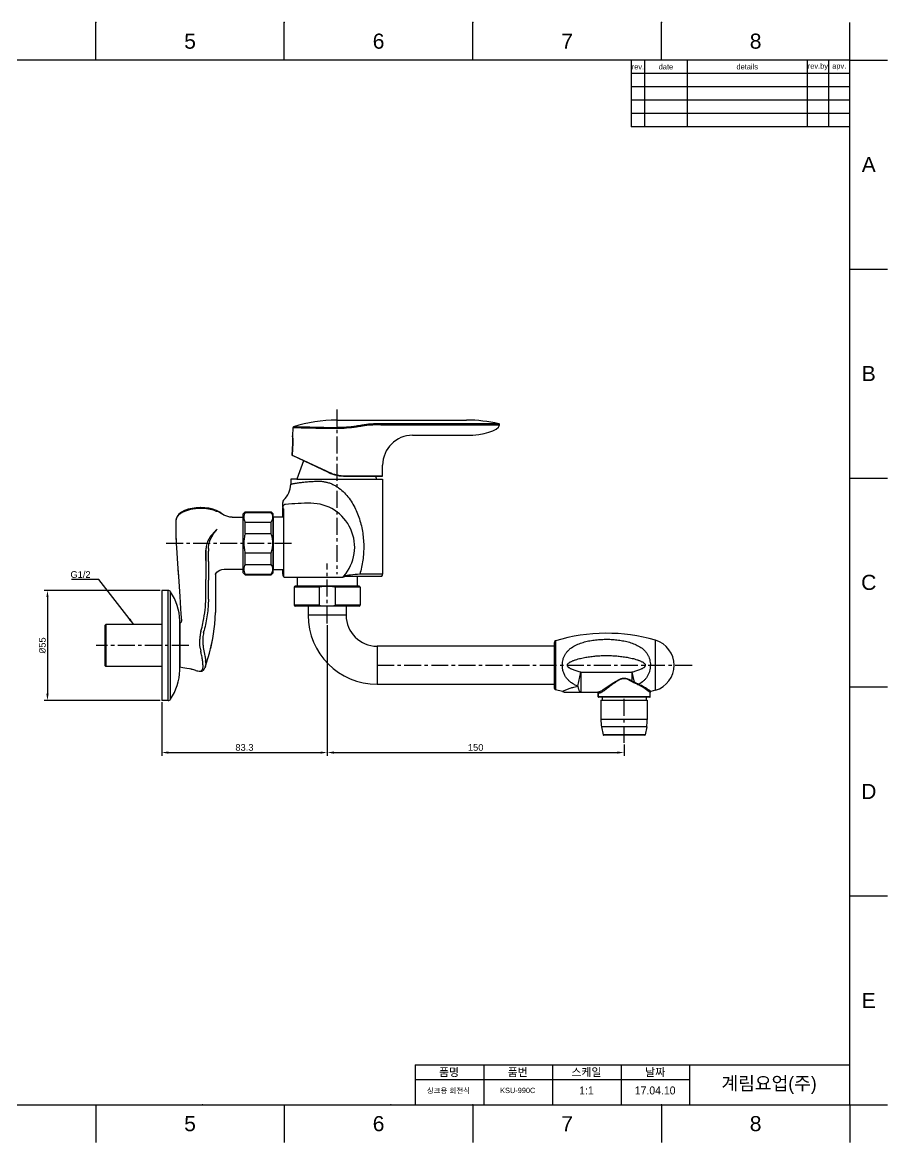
# Model space of a CAD drawing. Header units: millimetres. Extents: x 601 to 1195, y -13 to 407.
# Drawn here: x 870.5 to 1195, y -13.3 to 406.7 of the extents above; entities that cross this region are included whole.
import ezdxf

# ---------------------------------------------------------------- set-up
doc = ezdxf.new("R2010")
doc.units = ezdxf.units.MM
doc.header["$LTSCALE"] = 0.1
doc.linetypes.add('CENTERX2', pattern=[101.6, 63.5, -12.7, 12.7, -12.7])
for name, color, linetype in [('02___PRT_ALL_AXES', 7, 'Continuous'), ('CENTER', 1, 'CENTERX2'), ('DIM', 3, 'Continuous'), ('FORM', 7, 'Continuous'), ('TEXT', 2, 'Continuous')]:
    doc.layers.add(name, color=color, linetype=linetype)
doc.styles.get("Standard").update_dxf_attribs({"font": 'arial.ttf'})
doc.dimstyles.new('ISO-25', dxfattribs={"dimtxt": 2.5, "dimasz": 2.5, "dimexe": 1.25, "dimexo": 0.625, "dimtad": 1, "dimlfac": 1.333333, "dimtxsty": 'Standard', "dimcen": 2.5, "dimadec": 0, "dimazin": 0, "dimtfac": 1, "dimtmove": 0, "dimatfit": 3, "dimfxl": 0, "dimarcsym": 0})

# ---------------------------------------------------------------- blocks, each defined once
blk = doc.blocks.new('*D6')
at = {"layer": 'Defpoints', "color": 0}
for p in [(922.76, 193.75), (879.91, 152.5), (922.76, 152.5)]:
    blk.add_point(p, dxfattribs=at)
at = {"layer": 'DIM', "color": 0, "lineweight": -2}
for p, q in [((922.13, 193.75), (878.66, 193.75)), ((879.91, 191.25), (879.91, 155)), ((922.13, 152.5), (878.66, 152.5))]:
    blk.add_line(p, q, dxfattribs=at)
at = {"layer": 'DIM', "color": 0}
for points in [[(879.5, 191.25), (880.33, 191.25), (879.91, 193.75)], [(879.5, 155), (880.33, 155), (879.91, 152.5)]]:
    blk.add_solid(points, dxfattribs=at)
at = {"layer": 'DIM', "color": 0, "insert": (878.02, 173.13), "char_height": 2.5, "attachment_point": 5, "rotation": 90}
blk.add_mtext('{\\fISOCPEUR|b0|i0|c0|p34;%%C}55', dxfattribs=at)
blk = doc.blocks.new('*D7')
at = {"layer": 'Defpoints', "color": 0}
for p in [(984.82, 181.32), (922.76, 152.5), (984.82, 132.97)]:
    blk.add_point(p, dxfattribs=at)
at = {"layer": 'DIM', "color": 0, "lineweight": -2}
for p, q in [((984.82, 180.7), (984.82, 131.72)), ((922.76, 151.88), (922.76, 131.72)), ((925.26, 132.97), (982.32, 132.97))]:
    blk.add_line(p, q, dxfattribs=at)
at = {"layer": 'DIM', "color": 0}
for points in [[(925.26, 133.38), (925.26, 132.55), (922.76, 132.97)], [(982.32, 133.38), (982.32, 132.55), (984.82, 132.97)]]:
    blk.add_solid(points, dxfattribs=at)
at = {"layer": 'DIM', "color": 0, "insert": (953.79, 134.87), "char_height": 2.5, "attachment_point": 5}
blk.add_mtext('83.3', dxfattribs=at)
blk = doc.blocks.new('*D8')
at = {"layer": 'Defpoints', "color": 0}
for p in [(984.82, 181.32), (1096.19, 136.57), (1096.19, 132.97)]:
    blk.add_point(p, dxfattribs=at)
at = {"layer": 'DIM', "color": 0, "lineweight": -2}
for p, q in [((984.82, 180.7), (984.82, 131.72)), ((1096.19, 135.94), (1096.19, 131.72)), ((987.32, 132.97), (1093.69, 132.97))]:
    blk.add_line(p, q, dxfattribs=at)
at = {"layer": 'DIM', "color": 0}
for points in [[(987.32, 133.38), (987.32, 132.55), (984.82, 132.97)], [(1093.69, 133.38), (1093.69, 132.55), (1096.19, 132.97)]]:
    blk.add_solid(points, dxfattribs=at)
at = {"layer": 'DIM', "color": 0, "insert": (1040.51, 134.87), "char_height": 2.5, "attachment_point": 5}
blk.add_mtext('150', dxfattribs=at)

msp = doc.modelspace()

# ---------------------------------------------------------------- linework, layer by layer
for p, q in [((898.0385, 392.5863), (898.0385, 406.7277)), ((968.7456, 392.5863), (968.7456, 406.7277)), ((1039.4526, 392.5863), (1039.4526, 406.7277)), ((1110.1597, 392.5863), (1110.1597, 406.7277)), ((1180.8668, 392.5863), (1180.8668, 406.7277)), ((1180.8668, 392.5863), (615.2102, 392.5863)), ((1180.8668, 0.8691), (1180.8668, 392.5863)), ((1180.8668, 392.5863), (1195.0082, 392.5863)), ((1180.8668, 314.2429), (1195.0082, 314.2429)), ((973.3859, 235.4599), (971.1314, 235.4599)), ((973.3859, 235.4599), (1003.3769, 235.4599)), ((1003.3769, 235.4599), (1005.6314, 235.4599)), ((1180.8668, 235.8994), (1195.0082, 235.8994)), ((949.2106, 221.2036), (953.3564, 221.2036)), ((964.6064, 221.3477), (964.6064, 201.5477)), ((946.1571, 201.6917), (953.3564, 201.6917)), ((942.9488, 192.6115), (942.9159, 185.4461)), ((1180.8668, 157.556), (1195.0082, 157.556)), ((1180.8668, 79.2126), (1195.0082, 79.2126)), ((615.2102, 0.8691), (1180.8668, 0.8691)), ((898.0385, 0.8691), (898.0385, -13.2723)), ((968.7456, 0.8691), (968.7456, -13.2723)), ((1039.4526, 0.8691), (1039.4526, -13.2723)), ((1110.1597, 0.8691), (1110.1597, -13.2723)), ((1180.8668, 0.8691), (1195.0082, 0.8691)), ((1180.8668, 0.8691), (1180.8668, -13.2723))]:
    msp.add_line(p, q)
at = {"color": 7, "linetype": 'Continuous'}
for p, q in [((988.3814, 257.6253), (1037.1314, 257.6253)), ((1004.9609, 255.7652), (1004.9609, 256.2283)), ((1049.1782, 256.2283), (1004.9609, 256.2283)), ((971.9633, 254.7442), (971.8253, 251.7295)), ((983.5249, 254.8311), (983.3371, 254.833)), ((1049.4544, 255.7652), (1004.9609, 255.7652)), ((971.9184, 248.9545), (971.7148, 244.4468)), ((971.7167, 244.4468), (971.9203, 248.9544)), ((971.8261, 251.7224), (971.8253, 251.7295)), ((971.829, 251.6968), (971.8261, 251.7224)), ((971.8379, 251.5969), (971.8687, 251.2773)), ((971.9184, 248.9545), (971.9203, 248.9544)), ((1016.8501, 251.9631), (1016.8773, 251.949)), ((1016.8812, 251.949), (1037.1314, 251.949)), ((971.7148, 244.4461), (971.7167, 244.4468)), ((971.7167, 244.4468), (971.8129, 244.4022)), ((985.3675, 237.9781), (971.8013, 244.3041)), ((971.8129, 244.4022), (972.2444, 244.2024)), ((972.2444, 244.2024), (972.5754, 244.0491)), ((972.5754, 244.0491), (984.4436, 238.5586)), ((975.941, 242.3737), (973.3859, 235.4599)), ((1005.6127, 240.7177), (1005.6314, 240.7014)), ((971.1314, 235.4477), (971.1314, 233.5971)), ((984.4436, 238.5586), (985.4048, 238.1142)), ((985.4048, 238.1142), (985.4235, 238.1056)), ((988.3814, 237.0998), (988.3478, 236.9536)), ((991.7068, 236.5727), (1005.481, 236.5727)), ((991.7103, 236.7227), (991.736, 236.7227)), ((991.736, 236.7227), (1005.6314, 236.7227)), ((1002.9656, 236.5727), (1003.3769, 235.4599)), ((1005.6314, 235.4477), (1005.6314, 199.8227)), ((934.1924, 224.5327), (932.7008, 224.1717)), ((935.7471, 224.7516), (934.1924, 224.5327)), ((937.1522, 224.8266), (935.7444, 224.7514)), ((937.1495, 224.8268), (937.4564, 224.8268)), ((937.4564, 224.4777), (937.3813, 224.4777)), ((941.9617, 224.2157), (940.4611, 224.5634)), ((946.1103, 222.0149), (945.205, 222.628)), ((953.3564, 222.5102), (954.1064, 223.2602)), ((954.1064, 222.9914), (954.1064, 223.2602)), ((954.1064, 222.9914), (963.8564, 222.9914)), ((963.8564, 222.9914), (963.8564, 223.2602)), ((964.6064, 222.5102), (963.8564, 223.2602)), ((968.1314, 225.1267), (968.1314, 226.7234)), ((968.1314, 221.3477), (968.1314, 224.8987)), ((968.5064, 198.9842), (968.5064, 224.1812)), ((928.0075, 219.7596), (928.0081, 219.6176)), ((928.0081, 219.771), (928.0078, 219.7597)), ((953.3564, 200.3852), (953.3564, 222.5102)), ((953.3564, 200.3852), (953.3564, 222.5102)), ((954.1064, 215.0494), (954.1064, 219.3896)), ((954.1064, 219.3896), (963.8564, 219.3896)), ((963.8564, 215.0494), (963.8564, 219.3896)), ((964.6064, 200.3852), (964.6064, 222.5102)), ((964.6064, 221.3477), (968.5064, 221.3477)), ((954.1064, 215.0494), (963.8564, 215.0494)), ((928.0954, 214.0348), (928.2171, 211.4503)), ((939.3237, 208.8172), (939.3188, 204.9151)), ((940.2783, 204.6461), (940.2795, 208.5315)), ((954.1064, 203.5058), (954.1064, 207.8459)), ((954.1064, 207.8459), (963.8564, 207.8459)), ((963.8564, 203.5058), (963.8564, 207.8459)), ((928.8581, 201.8357), (928.9811, 199.9199)), ((954.1064, 203.5058), (963.8564, 203.5058)), ((928.9811, 199.9199), (929.0411, 198.9822)), ((929.0348, 198.9917), (929.5138, 191.5002)), ((939.3464, 197.8351), (939.3464, 197.8614)), ((940.3094, 197.5889), (940.3094, 197.5669)), ((942.9259, 199.8203), (942.9259, 199.7558)), ((942.9285, 199.7546), (942.9777, 199.8876)), ((953.3564, 200.3852), (954.1064, 199.6352)), ((954.1064, 199.6352), (954.1064, 199.904)), ((954.1064, 199.904), (963.8564, 199.904)), ((964.6064, 200.3852), (963.8564, 199.6352)), ((963.8564, 199.6352), (963.8564, 199.904)), ((964.6064, 201.5477), (968.5064, 201.5477)), ((968.1314, 199.8227), (968.1314, 201.5477)), ((969.2564, 198.6977), (990.4766, 198.6977)), ((973.5689, 198.6977), (973.5689, 195.3227)), ((973.5689, 198.6977), (973.5689, 195.3227)), ((990.2035, 198.6977), (990.4765, 198.6977)), ((991.4214, 199.0727), (1005.3449, 199.0727)), ((996.0689, 199.0727), (996.0689, 195.3227)), ((996.0689, 199.0727), (996.0689, 195.3227)), ((1005.6314, 199.8227), (997.0634, 199.8227)), ((925.1695, 152.5011), (925.1695, 193.7511)), ((926.102, 152.9967), (926.102, 193.2554)), ((981.7955, 194.9477), (972.4439, 194.9477)), ((996.8188, 195.3227), (972.8189, 195.3227)), ((981.7955, 194.9477), (981.7955, 188.1977)), ((984.6391, 195.3227), (984.7054, 195.3227)), ((987.8422, 194.9477), (987.8422, 188.1977)), ((997.1939, 194.9477), (987.8422, 194.9477)), ((929.7937, 186.9898), (929.9467, 185.0169)), ((929.9116, 185.4607), (929.9469, 185.0169)), ((929.9472, 185.0147), (930.1798, 182.3425)), ((981.7955, 188.1977), (972.4439, 188.1977)), ((996.8188, 187.8227), (972.819, 187.8227)), ((977.6939, 187.8227), (977.6939, 184.4477)), ((997.1939, 188.1977), (987.8422, 188.1977)), ((991.9439, 187.8227), (991.9439, 184.4477)), ((901.7564, 181.0011), (901.3814, 180.6261)), ((901.3814, 180.6259), (901.3814, 165.6263)), ((922.7564, 181.0011), (901.7564, 181.0011)), ((901.7564, 181.0011), (901.7564, 165.2511)), ((929.5038, 163.8058), (929.5038, 182.4463)), ((929.6836, 181.5188), (929.5064, 181.3933)), ((929.5064, 181.3933), (929.5064, 165.0607)), ((929.8884, 181.7293), (929.6836, 181.5188)), ((929.9438, 181.814), (929.8884, 181.7293)), ((930.0646, 182.0385), (930.0093, 181.9241)), ((930.0093, 181.9241), (930.0096, 181.9246)), ((930.2094, 182.4584), (930.2079, 182.4498)), ((991.9439, 184.4477), (977.6939, 184.4477)), ((941.1481, 171.9809), (941.9929, 175.7452)), ((1003.5689, 172.8227), (1003.5689, 158.5727)), ((1069.9439, 172.8227), (1003.5689, 172.8227)), ((1069.9439, 174.1444), (1069.9439, 157.2509)), ((1070.4755, 174.862), (1070.4755, 156.5334)), ((1077.379, 172.8627), (1077.3886, 172.8682)), ((939.071, 164.9801), (940.7449, 170.1846)), ((901.7564, 165.2511), (901.3814, 165.6261)), ((922.7564, 165.2511), (901.7564, 165.2511)), ((929.6188, 165.05), (929.6191, 165.05)), ((932.1421, 164.6559), (933.1381, 164.4623)), ((933.1371, 164.4626), (933.1374, 164.4625)), ((933.1374, 164.4625), (933.857, 164.2986)), ((933.3193, 164.4209), (933.8874, 164.2909)), ((933.857, 164.2986), (934.6884, 164.0638)), ((933.8874, 164.2909), (934.7354, 164.0491)), ((934.6884, 164.0638), (935.4082, 163.8197)), ((934.7354, 164.0491), (935.4287, 163.8126)), ((935.4287, 163.8126), (935.4292, 163.8125)), ((938.3987, 163.8637), (938.3916, 163.8567)), ((938.3986, 163.8639), (938.7026, 164.2338)), ((938.7026, 164.2338), (938.8077, 164.4288)), ((939.0493, 164.9217), (939.0454, 164.9112)), ((939.0712, 164.9806), (939.0707, 164.9794)), ((939.0903, 165.0392), (939.0878, 165.0313)), ((935.9576, 163.6486), (936.3676, 163.5596)), ((937.0867, 163.4727), (937.0876, 163.4726)), ((937.0867, 163.4727), (937.3746, 163.4541)), ((937.3746, 163.4541), (937.3814, 163.4538)), ((937.3814, 163.4537), (937.5699, 163.4574)), ((938.1329, 163.6618), (938.2236, 163.7129)), ((1078.7749, 157.8415), (1080.0077, 163.0727)), ((1080.0077, 163.0727), (1099.0469, 163.0727)), ((1080.0077, 163.0727), (1080.0077, 155.5727)), ((1099.0469, 163.0727), (1099.9257, 159.343)), ((1099.0469, 163.0727), (1099.0469, 159.8079)), ((1003.5689, 158.5727), (1069.9439, 158.5727)), ((1074.9094, 155.5727), (1086.4151, 155.5727)), ((1086.7773, 155.1977), (1086.4439, 155.1977)), ((1086.4439, 155.1977), (1086.4439, 153.8477)), ((1105.9439, 153.8477), (1086.4439, 153.8477)), ((1105.7939, 153.6977), (1086.5939, 153.6977)), ((1104.8939, 145.3113), (1087.4939, 145.3113)), ((1104.648, 142.6064), (1087.7398, 142.6064)), ((1104.0914, 139.5706), (1088.2964, 139.5706)), ((1103.9439, 139.4477), (1088.4439, 139.4477))]:
    msp.add_line(p, q, dxfattribs=at)
at = {"color": 40, "linetype": 'Continuous'}
for p, q in [((939.3192, 204.9149), (939.3227, 208.8169)), ((939.3188, 204.9151), (939.3192, 204.9149))]:
    msp.add_line(p, q, dxfattribs=at)
at = {"color": 7, "linetype": 'Continuous'}
for points in [[(971.8687, 251.2773), (971.9055, 250.7738), (971.9317, 250.1303), (971.9329, 249.4039), (971.9184, 248.9545)], [(931.3372, 223.6736), (930.1634, 223.0477), (929.223, 222.3162), (928.5389, 221.4946)], [(931.3375, 223.6737), (930.1632, 223.0476), (929.2227, 222.316)], [(934.1944, 224.5331), (932.7019, 224.1721), (931.3372, 223.6736)], [(940.461, 224.5634), (938.8935, 224.767), (937.4564, 224.8266)], [(945.202, 222.6238), (944.5264, 223.1067), (943.3359, 223.7274), (941.9609, 224.2159)], [(928.0075, 219.7565), (928.0358, 216.8649), (928.0954, 214.0348)], [(928.539, 221.4948), (928.1383, 220.6163), (928.0079, 219.7712)], [(928.5389, 221.4946), (928.1383, 220.6161), (928.0435, 220.0014)], [(949.2106, 221.2036), (948.2716, 221.2743), (947.1756, 221.5409), (946.1103, 222.0149)], [(928.2114, 211.4576), (928.4543, 207.9114), (928.7297, 203.7351), (929.0348, 198.9917)], [(942.9777, 199.8876), (943.1373, 200.1787), (943.4443, 200.5673), (943.9222, 200.985), (944.5678, 201.3557), (945.359, 201.6097), (946.1571, 201.6917)], [(929.5138, 191.5002), (929.6508, 189.2334), (929.7937, 186.9898)], [(940.745, 170.1847), (941.9929, 175.7448), (942.699, 181.0558), (942.9159, 185.4461)], [(930.013, 181.9222), (929.9991, 181.8963), (929.8791, 181.7175), (929.6734, 181.5104), (929.5064, 181.3933)], [(930.2079, 182.4498), (930.174, 182.3205), (930.0646, 182.0385)], [(929.5064, 165.0607), (929.5202, 165.0598), (929.5991, 165.0521), (929.6194, 165.0494)], [(929.6191, 165.0499), (930.7445, 164.8919), (932.1421, 164.6559)], [(935.4279, 163.813), (935.5202, 163.78), (935.9589, 163.6481)], [(937.5699, 163.4574), (937.9171, 163.5415), (938.222, 163.7115), (938.3916, 163.8567)], [(938.3985, 163.8638), (938.7114, 164.2469), (938.9968, 164.7861), (939.0464, 164.9125)], [(936.3672, 163.5597), (936.7673, 163.5019), (937.0871, 163.4725)], [(1073.0168, 155.8155), (1073.6977, 155.6712), (1074.9096, 155.5727)]]:
    msp.add_lwpolyline(points, dxfattribs=at)
for centre, radius, start, end in [((988.3814, 204.9831), 52.6422, 90, 107.875571), ((1037.1314, 204.9831), 52.6422, 76.770987, 90), ((1049.0924, 255.8633), 0.375, 344.835876, 76.770987), ((972.3379, 254.7271), 0.375, 107.875571, 177.378696), ((988.4517, 740.8236), 486.0175, 269.41918, 269.991714), ((954.1547, 249.7344), 17.7829, 5.629682, 6.335592), ((954.3051, 249.7386), 17.6328, 358.969395, 5.664106), ((954.5648, 249.7369), 17.3732, 357.418376, 358.628026), ((954.3953, 249.7422), 17.5427, 358.624145, 358.952546), ((1016.8812, 240.6992), 11.2499, 90.000003, 180.000002), ((991.7068, 251.5727), 15, 245, 270), ((991.7243, 251.7831), 15.059, 245.265814, 257.174321), ((991.7355, 251.8267), 15.104, 257.169533, 269.904554), ((1005.4814, 236.7227), 0.15, 270, 0), ((962.8817, 233.5973), 8.2498, 312.842177, 359.999041), ((969.2562, 226.7235), 1.1248, 132.839558, 180.004291), ((943.0098, 219.9176), 3.4837, 50.999135, 51.370707), ((969.2564, 224.8988), 1.125, 170.842377, 180.001916), ((969.2564, 224.8988), 1.125, 95.178265, 165.222892), ((978.6314, 121.4477), 105, 90.000023, 95.178147), ((978.6314, 209.9477), 16.5, 318.811849, 90), ((1173.8404, 220.7335), 245.8349, 180.260069, 180.887557), ((1273.2739, 222.1497), 345.2784, 180.866949, 181.012821), ((1075.1575, 218.4687), 147.128, 180.943322, 181.640664), ((931.0652, 211.6573), 2.8608, 184.156834, 184.55128), ((1648.6818, 204.0384), 709.3627, 179.9291994, 180.4989233), ((1725.1908, 204.3932), 784.9117, 179.9815758, 180.4966463), ((933.1011, 199.252), 4.0746, 183.6637, 184.765499), ((704.8221, 195.773), 234.5326, 358.787975, 0.503773), ((691.4524, 195.3861), 248.8662, 358.88216, 0.502157), ((937.9254, 199.6829), 5.0011, 1.548735, 1.971536), ((938.121, 199.6879), 4.8054, 0.80999, 1.552299), ((2178.2517, 200.2382), 1235.3265, 180.0223773, 180.353737), ((969.2564, 199.8227), 1.125, 180, 270), ((990.2018, 199.8227), 1.125, 270.000769, 318.81164), ((990.4868, 200.0638), 1.3638, 291.349781, 302.273918), ((992.0947, 195.5182), 3.7289, 102.44281, 102.813314), ((992.3667, 194.273), 5.0035, 101.437327, 102.411795), ((1004.5064, 199.8227), 1.125, 318.189685, 0), ((925.1695, 192.6261), 1.125, 34.017118, 90), ((972.8189, 194.9477), 0.375, 90, 180), ((996.8189, 194.9477), 0.375, 0, 90), ((933.8456, 191.7737), 4.3404, 183.61325, 184.156722), ((972.8189, 188.1977), 0.375, 180, 270), ((996.8189, 188.1977), 0.375, 270, 0), ((933.3331, 182.4097), 3.146, 179.110588, 180.383108), ((933.2136, 182.4112), 3.0265, 178.787292, 179.104369), ((926.8326, 182.1862), 3.3674, 4.619249, 4.923757), ((926.8311, 182.1861), 3.369, 3.439679, 4.619176), ((1003.5689, 184.4477), 25.875, 180, 270), ((1003.5689, 184.4477), 11.625, 180, 270), ((942.0457, 177.1308), 4.7857, 163.604617, 167.067179), ((808.4382, 223.3829), 136.6066, 340.810696, 341.151343), ((888.499, 191.2121), 51.7163, 345.168528, 346.054934), ((957.1246, 174.6954), 18.921, 184.720994, 186.866874), ((1070.6939, 174.1445), 0.75, 106.931699, 180), ((955.2479, 174.423), 18.188, 187.342188, 190.788052), ((936.2879, 165.9377), 2.9429, 339.832777, 341.027835), ((936.1469, 165.9863), 3.0921, 341.026243, 342.009209), ((1070.6939, 157.2509), 0.75, 180, 253.068301), ((1086.0689, 155.1977), 0.375, 0, 90), ((1094.6041, 142.8369), 17.2422, 63.671072, 65.682714), ((1106.3189, 155.5015), 0.375, 104.786573, 180), ((925.1695, 153.6261), 1.125, 270, 325.982882), ((1086.5939, 153.8477), 0.15, 180, 270), ((1105.7939, 153.8477), 0.15, 270, 0), ((1102.4939, 145.3113), 15, 180, 190.388858), ((1089.8939, 145.3113), 15, 349.611142, 0), ((1088.4439, 139.5977), 0.15, 190.388858, 270), ((1103.9439, 139.5977), 0.15, 270, 349.611142)]:
    msp.add_arc(centre, radius, start, end, dxfattribs=at)
msp.add_ellipse((1037.1314, 256.1501), major_axis=(12.375, 0), ratio=0.33947594, start_param=-1.57079633, end_param=-0.09174705, dxfattribs=at)
for points, knots in [([(1004.9609, 256.2283), (1003.7164, 256.2283), (1001.3344, 256.1787), (998.9596, 255.9205), (997.8423, 255.7091)], [0, 0, 0, 0, 0.5225318, 1, 1, 1, 1]), ([(988.3814, 254.4512), (987.2879, 254.4512), (985.1488, 254.4595), (982.0563, 254.4906), (979.6267, 254.5328), (977.8485, 254.5705), (976.6689, 254.599), (975.6075, 254.6275), (974.6724, 254.655), (973.8704, 254.6795), (973.2072, 254.7008), (972.7439, 254.7169), (972.4457, 254.7273), (972.2775, 254.7336), (972.1454, 254.7374), (972.0605, 254.7423), (972.0083, 254.7414), (971.9862, 254.7468), (971.9657, 254.7384), (971.9633, 254.7442)], [0, 0, 0, 0, 0.19975849, 0.39079047, 0.56498991, 0.64366946, 0.71573037, 0.78054395, 0.83763552, 0.88663482, 0.92713573, 0.95884002, 0.97135088, 0.98161799, 0.98963127, 0.99537853, 0.99739671, 0.99884131, 1, 1, 1, 1]), ([(983.3371, 254.833), (981.8137, 254.8489), (979.6483, 254.8833), (976.9414, 254.9432), (975.3262, 254.9862), (974.0401, 255.0244), (973.1853, 255.0505), (972.6831, 255.0694), (972.4455, 255.0746), (972.3031, 255.0847), (972.2386, 255.0812), (972.2228, 255.084)], [0, 0, 0, 0, 0.41110617, 0.58439598, 0.73063172, 0.84712503, 0.93159905, 0.96138298, 0.98276261, 0.99567053, 1, 1, 1, 1]), ([(997.8423, 255.7091), (997.1244, 255.5733), (993.9981, 255.0462), (990.8212, 254.8061), (988.3814, 254.8061)], [0, 0, 0, 0, 0.23044077, 1, 1, 1, 1]), ([(998.0525, 255.3478), (997.3176, 255.2127), (994.1202, 254.6892), (990.874, 254.4512), (988.3814, 254.4512)], [0, 0, 0, 0, 0.23063552, 1, 1, 1, 1]), ([(998.0525, 255.3478), (998.0472, 255.3892), (998.0168, 255.5247), (997.936, 255.6735), (997.8423, 255.7091)], [0, 0, 0, 0, 0.2943169, 1, 1, 1, 1]), ([(1004.9609, 255.7652), (1004.353, 255.7961), (1003.1455, 255.8328), (1000.8358, 255.7339), (999.1375, 255.5534), (998.0525, 255.3478)], [0, 0, 0, 0, 0.26334572, 0.52221675, 1, 1, 1, 1]), ([(985.4048, 238.1142), (985.3912, 238.0841), (985.3742, 238.041), (985.3641, 237.9992), (985.3634, 237.98), (985.3675, 237.9781)], [0, 0, 0, 0, 0.6917309, 0.90538052, 1, 1, 1, 1]), ([(991.736, 236.7227), (991.736, 236.6872), (991.7304, 236.6487), (991.723, 236.5727), (991.7068, 236.5727)], [0, 0, 0, 0, 0.68683552, 1, 1, 1, 1]), ([(971.1314, 233.5971), (971.1314, 233.5932), (971.1464, 233.602), (971.1588, 233.6011), (971.1919, 233.609), (971.2443, 233.6175), (971.3268, 233.6342), (971.4316, 233.6548), (971.6176, 233.6922), (971.9059, 233.7506), (972.3186, 233.8303), (972.8185, 233.9185), (973.4021, 234.0171), (974.0664, 234.123), (974.8082, 234.2299), (975.9393, 234.3744), (977.5151, 234.5333), (979.5775, 234.668), (981.0285, 234.6976), (981.7858, 234.6977)], [0, 0, 0, 0, 0.00111119, 0.00250087, 0.00444636, 0.01000403, 0.01778231, 0.02776971, 0.03994676, 0.07078409, 0.11004683, 0.15744845, 0.21272296, 0.27554468, 0.34552664, 0.4222694, 0.59435918, 0.78826489, 1, 1, 1, 1]), ([(981.7858, 234.6977), (981.9976, 234.6935), (982.4242, 234.6912), (983.0672, 234.64), (983.7117, 234.5358), (984.5798, 234.3672), (985.6561, 234.0555), (986.9094, 233.5428), (988.1068, 232.8935), (989.6174, 231.8871), (991.3257, 230.3946), (993.0863, 228.3386), (994.5381, 226.0723), (995.7698, 223.6885), (996.756, 221.1898), (997.5152, 218.6048), (998.2534, 215.0678), (998.5788, 211.4427), (998.4978, 207.8125), (998.2431, 205.1019), (997.7695, 202.4313), (997.3171, 200.6851), (997.0634, 199.8227)], [0, 0, 0, 0, 0.0147256, 0.02965448, 0.04479321, 0.06009885, 0.09112338, 0.12251548, 0.15407493, 0.18566543, 0.24857515, 0.31107302, 0.37325577, 0.43528185, 0.49738147, 0.55972605, 0.6223784, 0.74840653, 0.81161906, 0.87470204, 0.93749861, 1, 1, 1, 1]), ([(937.1406, 224.4775), (935.9626, 224.4626), (934.2315, 224.2752), (932.081, 223.6872), (930.6952, 223.1171), (929.5542, 222.4154), (928.6863, 221.6156), (928.1462, 220.72), (928.0148, 220.0761), (928.0081, 219.771)], [0, 0, 0, 0, 0.31836561, 0.46624759, 0.60157292, 0.72186441, 0.82653439, 0.91752922, 1, 1, 1, 1]), ([(937.1406, 224.4776), (937.1407, 224.526), (937.141, 224.5946), (937.1421, 224.6798), (937.1429, 224.7306), (937.1446, 224.7696), (937.1449, 224.8009), (937.1481, 224.8145), (937.1474, 224.8268), (937.1494, 224.8268)], [0, 0, 0, 0, 0.41543583, 0.58788811, 0.73270743, 0.84778856, 0.93132913, 0.98224084, 1, 1, 1, 1]), ([(937.3814, 224.4777), (937.361, 224.4775), (937.3206, 224.4838), (937.2705, 224.467), (937.2309, 224.4781), (937.191, 224.4788), (937.1591, 224.4851), (937.1406, 224.4776)], [0, 0, 0, 0, 0.2533601, 0.50010238, 0.62648689, 0.75239197, 1, 1, 1, 1]), ([(942.8528, 223.6087), (942.0229, 223.905), (940.234, 224.3349), (938.4035, 224.4776), (937.4564, 224.4776)], [0, 0, 0, 0, 0.48200191, 1, 1, 1, 1]), ([(942.8524, 223.6089), (943.0893, 223.5605), (943.9093, 223.3632), (944.7127, 223.0161), (945.1846, 222.639)], [0, 0, 0, 0, 0.28585128, 1, 1, 1, 1]), ([(954.1064, 222.9914), (953.9359, 222.7118), (953.6532, 222.1355), (953.4909, 221.1905), (953.6532, 220.2454), (953.9359, 219.6692), (954.1064, 219.3896)], [0, 0, 0, 0, 0.25785361, 0.50000002, 0.74214641, 1, 1, 1, 1]), ([(963.8564, 219.3896), (964.0269, 219.6692), (964.3095, 220.2454), (964.4719, 221.1905), (964.3095, 222.1355), (964.0269, 222.7118), (963.8564, 222.9914)], [0, 0, 0, 0, 0.25785361, 0.50000002, 0.74214641, 1, 1, 1, 1]), ([(968.1582, 224.8936), (968.1706, 224.8307), (968.2373, 224.5732), (968.3715, 224.3313), (968.5064, 224.1812)], [0, 0, 0, 0, 0.24116531, 1, 1, 1, 1]), ([(942.5888, 215.7679), (942.1023, 215.2916), (941.1972, 214.2911), (940.3094, 212.8636), (939.8025, 211.6528), (939.5259, 210.7236), (939.3621, 209.7746), (939.3275, 209.1358), (939.3237, 208.8172)], [0, 0, 0, 0, 0.25890001, 0.5109292, 0.63469866, 0.75721526, 0.87882464, 1, 1, 1, 1]), ([(940.2631, 209.4276), (940.2803, 209.9894), (940.3839, 210.8343), (940.6887, 211.9207), (941.0797, 212.9865), (941.7254, 214.2643), (942.3836, 215.2011), (942.7287, 215.6586)], [0, 0, 0, 0, 0.24768947, 0.371928, 0.49668861, 0.74749066, 1, 1, 1, 1]), ([(943.4123, 216.5593), (943.3574, 216.4836), (943.2498, 216.3296), (943.0176, 216.0325), (942.8418, 215.8102), (942.7287, 215.6586)], [0, 0, 0, 0, 0.24820114, 0.49825077, 1, 1, 1, 1]), ([(954.1064, 215.0494), (953.9287, 214.4666), (953.6447, 213.277), (953.4935, 211.4477), (953.6447, 209.6183), (953.9287, 208.4288), (954.1064, 207.8459)], [0, 0, 0, 0, 0.25002676, 0.50000002, 0.74997326, 1, 1, 1, 1]), ([(963.8564, 207.8459), (964.0341, 208.4288), (964.3181, 209.6183), (964.4693, 211.4477), (964.3181, 213.277), (964.0341, 214.4666), (963.8564, 215.0494)], [0, 0, 0, 0, 0.25002676, 0.50000002, 0.74997326, 1, 1, 1, 1]), ([(954.1064, 203.5058), (953.9359, 203.2262), (953.6532, 202.6504), (953.5439, 202.0124), (953.5439, 201.7049)], [0, 0, 0, 0, 0.51570152, 1, 1, 1, 1]), ([(953.5439, 201.7049), (953.5439, 201.3974), (953.6532, 200.7594), (953.9359, 200.1836), (954.1064, 199.904)], [0, 0, 0, 0, 0.48429888, 1, 1, 1, 1]), ([(964.4189, 201.7049), (964.4189, 202.0124), (964.3096, 202.6504), (964.0269, 203.2262), (963.8564, 203.5058)], [0, 0, 0, 0, 0.48429888, 1, 1, 1, 1]), ([(963.8564, 199.904), (964.0269, 200.1836), (964.3096, 200.7594), (964.4189, 201.3974), (964.4189, 201.7049)], [0, 0, 0, 0, 0.51570152, 1, 1, 1, 1]), ([(991.2677, 199.1542), (991.2174, 199.1428), (991.1464, 199.1214), (991.0654, 199.1011), (991.0485, 199.0818)], [0, 0, 0, 0, 0.66805839, 1, 1, 1, 1]), ([(997.0634, 199.8227), (995.8998, 199.7436), (994.3013, 199.6125), (992.4098, 199.3527), (991.6752, 199.2381), (991.3745, 199.1771)], [0, 0, 0, 0, 0.61083617, 0.83931015, 1, 1, 1, 1]), ([(981.7955, 194.9477), (981.7955, 194.9631), (981.804, 194.9939), (981.832, 195.0312), (981.8671, 195.0614), (981.9184, 195.0952), (981.9878, 195.1285), (982.0744, 195.16), (982.1628, 195.1857), (982.2822, 195.2142), (982.4937, 195.2524), (982.7989, 195.2856), (983.1665, 195.307), (983.5346, 195.3174), (984.0255, 195.3229), (984.3937, 195.3227), (984.6391, 195.3227)], [0, 0, 0, 0, 0.01564832, 0.03129718, 0.04693227, 0.06256345, 0.09380172, 0.1250482, 0.15629692, 0.18754648, 0.25003922, 0.37501451, 0.50000657, 0.62500351, 0.7500021, 1, 1, 1, 1]), ([(984.8189, 195.3227), (984.9491, 195.3227), (985.2096, 195.3227), (985.6002, 195.3222), (985.9909, 195.3193), (986.3814, 195.3106), (986.7716, 195.291), (987.0959, 195.2591), (987.3207, 195.2212), (987.4478, 195.1926), (987.5418, 195.167), (987.6351, 195.1344), (987.7471, 195.0843), (987.8422, 195.0102), (987.8422, 194.9477)], [0, 0, 0, 0, 0.12531611, 0.25063218, 0.37594792, 0.50126227, 0.62657216, 0.75186637, 0.81451838, 0.84584748, 0.87717581, 0.9085019, 0.93982056, 1, 1, 1, 1]), ([(937.7193, 179.2495), (937.9643, 180.1966), (938.8264, 183.9963), (939.2378, 187.896), (939.3016, 190.8121)], [0, 0, 0, 0, 0.25116179, 1, 1, 1, 1]), ([(940.2704, 190.5313), (940.2312, 188.5523), (939.9454, 184.5836), (939.1829, 180.6771), (938.6911, 178.749)], [0, 0, 0, 0, 0.49867551, 1, 1, 1, 1]), ([(984.8189, 187.8227), (984.6887, 187.8227), (984.4282, 187.8227), (984.0376, 187.8231), (983.6469, 187.8261), (983.2563, 187.8348), (982.8662, 187.8544), (982.5419, 187.8863), (982.3171, 187.9242), (982.19, 187.9527), (982.096, 187.9784), (982.0027, 188.0109), (981.8907, 188.061), (981.7955, 188.1352), (981.7955, 188.1977)], [0, 0, 0, 0, 0.12531581, 0.25063158, 0.37594702, 0.50126107, 0.62657066, 0.75186456, 0.81451641, 0.84584543, 0.87717369, 0.90849973, 0.93981839, 1, 1, 1, 1]), ([(987.8422, 188.1977), (987.8422, 188.1351), (987.747, 188.061), (987.6351, 188.0109), (987.5418, 187.9784), (987.4478, 187.9527), (987.3206, 187.9241), (987.0959, 187.8863), (986.7716, 187.8544), (986.3814, 187.8348), (985.9908, 187.8261), (985.6002, 187.8231), (985.2095, 187.8227), (984.9491, 187.8227), (984.8189, 187.8227)], [0, 0, 0, 0, 0.06019052, 0.09150792, 0.12283307, 0.15416069, 0.18548918, 0.24814015, 0.37343287, 0.49874159, 0.62405491, 0.74936968, 0.87468482, 1, 1, 1, 1]), ([(937.2544, 177.5752), (937.2252, 177.4095), (937.1159, 176.7257), (937.0589, 176.0339), (937.0399, 175.5101)], [0, 0, 0, 0, 0.24301171, 1, 1, 1, 1]), ([(937.3815, 178.2013), (937.37, 178.1504), (937.3248, 177.9423), (937.2843, 177.7332), (937.2544, 177.5752)], [0, 0, 0, 0, 0.24505362, 1, 1, 1, 1]), ([(938.4923, 177.974), (938.3241, 177.315), (938.1662, 175.9095), (938.1878, 174.5063), (938.2237, 173.7843)], [0, 0, 0, 0, 0.48473389, 1, 1, 1, 1]), ([(937.1072, 172.8723), (937.1016, 172.9372), (937.0804, 173.1988), (937.0649, 173.4608), (937.0549, 173.658)], [0, 0, 0, 0, 0.24798132, 1, 1, 1, 1]), ([(937.209, 172.0986), (937.199, 172.1621), (937.1599, 172.4193), (937.1268, 172.6774), (937.1072, 172.8723)], [0, 0, 0, 0, 0.24686803, 1, 1, 1, 1]), ([(938.3394, 172.4331), (938.3583, 172.2751), (938.4359, 171.6846), (938.54, 171.0972), (938.6381, 170.672)], [0, 0, 0, 0, 0.26727101, 1, 1, 1, 1]), ([(1073.0167, 165.6977), (1073.0163, 166.0727), (1073.0681, 166.8212), (1073.2503, 167.7391), (1073.4708, 168.4487), (1073.7415, 169.1331), (1074.1693, 169.9446), (1074.819, 170.828), (1075.8396, 171.8715), (1076.7457, 172.5015), (1077.379, 172.8627)], [0, 0, 0, 0, 0.12758857, 0.25444326, 0.31746788, 0.38018422, 0.5046714, 0.62838694, 0.75194533, 1, 1, 1, 1]), ([(1077.3886, 172.8682), (1077.9972, 173.2145), (1079.2794, 173.8064), (1081.2959, 174.457), (1083.3736, 174.9246), (1085.4862, 175.2384), (1087.6179, 175.4155), (1089.7579, 175.4647), (1091.897, 175.3883), (1094.0257, 175.1827), (1096.1324, 174.8376), (1098.1997, 174.3336), (1100.199, 173.6373), (1102.0798, 172.697), (1103.4765, 171.6413), (1104.4076, 170.6146), (1104.9968, 169.7549), (1105.4613, 168.8149), (1105.7948, 167.8117), (1105.9917, 166.7654), (1106.0382, 166.054), (1106.0378, 165.6977)], [0, 0, 0, 0, 0.0619901, 0.12448744, 0.18730466, 0.25030752, 0.31341073, 0.37655578, 0.43969643, 0.50278556, 0.56576018, 0.62852581, 0.69093626, 0.75280016, 0.81402345, 0.84456181, 0.87517167, 0.90598416, 0.93708292, 0.96845556, 1, 1, 1, 1]), ([(937.6035, 170.0676), (937.5846, 170.143), (937.537, 170.3364), (937.4496, 170.6502), (937.4028, 170.894), (937.3814, 171.0185)], [0, 0, 0, 0, 0.23857467, 0.61195742, 1, 1, 1, 1]), ([(938.1818, 166.7037), (938.1257, 167.2283), (937.9575, 168.355), (937.7334, 169.4713), (937.6035, 170.068)], [0, 0, 0, 0, 0.46347119, 1, 1, 1, 1]), ([(938.6383, 170.6724), (938.6835, 170.4779), (938.8491, 169.7464), (938.9986, 169.0111), (939.0903, 168.4685)], [0, 0, 0, 0, 0.26627753, 1, 1, 1, 1]), ([(939.0905, 168.4661), (939.1072, 168.3707), (939.1673, 168.0057), (939.2149, 167.6384), (939.2383, 167.3662)], [0, 0, 0, 0, 0.26175886, 1, 1, 1, 1]), ([(1074.9096, 165.6977), (1074.9096, 165.7787), (1074.9398, 165.9418), (1075.0547, 166.1587), (1075.2095, 166.3478), (1075.4472, 166.5695), (1075.7798, 166.8039), (1076.2039, 167.0427), (1076.643, 167.2525), (1077.0916, 167.4408), (1077.5468, 167.6121), (1078.1605, 167.8219), (1078.9371, 168.0548), (1079.8792, 168.2976), (1080.8286, 168.5093), (1082.1021, 168.7551), (1083.7052, 168.9999), (1085.6401, 169.2047), (1087.5821, 169.326), (1089.5275, 169.3661), (1091.4728, 169.326), (1093.4148, 169.2047), (1095.3498, 168.9998), (1096.9529, 168.755), (1098.2264, 168.5092), (1099.1759, 168.2975), (1100.1179, 168.0547), (1100.8946, 167.8218), (1101.5082, 167.6119), (1101.9635, 167.4406), (1102.4121, 167.2523), (1102.8511, 167.0424), (1103.2751, 166.8036), (1103.6076, 166.5692), (1103.8451, 166.3476), (1103.9999, 166.1586), (1104.1147, 165.9417), (1104.1449, 165.7787), (1104.1449, 165.6977)], [0, 0, 0, 0, 0.00780635, 0.01562382, 0.02344193, 0.03126249, 0.04688714, 0.06251429, 0.07814097, 0.09376719, 0.10939343, 0.12501949, 0.15626901, 0.18751882, 0.21876878, 0.25001884, 0.31251441, 0.375011, 0.43750855, 0.5000067, 0.562505, 0.62500319, 0.68750076, 0.74999727, 0.78124784, 0.81249841, 0.84374892, 0.87499906, 0.89062508, 0.90625143, 0.92187774, 0.93750385, 0.95312934, 0.96875122, 0.97656638, 0.9843811, 0.99219353, 1, 1, 1, 1]), ([(938.1818, 165.0572), (938.1585, 164.8913), (938.1065, 164.5813), (937.9434, 164.0631), (937.7621, 163.7197), (937.6035, 163.5519)], [0, 0, 0, 0, 0.3079013, 0.57550226, 1, 1, 1, 1]), ([(938.202, 165.8189), (938.2069, 165.8888), (938.2194, 166.1839), (938.2031, 166.4795), (938.1818, 166.7037)], [0, 0, 0, 0, 0.23727493, 1, 1, 1, 1]), ([(938.202, 165.8189), (938.2091, 165.6869), (938.2116, 165.4325), (938.1975, 165.1782), (938.1818, 165.0572)], [0, 0, 0, 0, 0.52020138, 1, 1, 1, 1]), ([(939.2383, 165.737), (939.2311, 165.6738), (939.199, 165.4383), (939.1444, 165.2057), (939.0905, 165.0403)], [0, 0, 0, 0, 0.26775798, 1, 1, 1, 1]), ([(939.2716, 166.489), (939.2748, 166.5548), (939.2799, 166.8477), (939.2551, 167.14), (939.2383, 167.3662)], [0, 0, 0, 0, 0.22513994, 1, 1, 1, 1]), ([(939.2713, 166.489), (939.27, 166.3565), (939.2693, 166.1054), (939.2497, 165.855), (939.2383, 165.737)], [0, 0, 0, 0, 0.52785218, 1, 1, 1, 1]), ([(1078.775, 157.8415), (1078.3767, 158.0127), (1077.5961, 158.3869), (1076.4908, 159.0618), (1075.4822, 159.8663), (1074.6064, 160.8123), (1073.8994, 161.8962), (1073.4741, 162.8942), (1073.2365, 163.7321), (1073.1108, 164.3788), (1073.0356, 165.0356), (1073.0164, 165.4769), (1073.0167, 165.6977)], [0, 0, 0, 0, 0.12532201, 0.24985345, 0.37365015, 0.49709529, 0.62093205, 0.74592809, 0.8090315, 0.87246581, 0.93616756, 1, 1, 1, 1]), ([(1080.0077, 163.0727), (1079.7657, 163.1297), (1079.283, 163.2498), (1078.5643, 163.4501), (1077.8526, 163.6741), (1077.1507, 163.9272), (1076.5779, 164.17), (1076.1329, 164.3924), (1075.8087, 164.5774), (1075.4996, 164.7868), (1075.2629, 164.9905), (1075.1, 165.1792), (1074.9981, 165.3365), (1074.9271, 165.5105), (1074.9096, 165.6355), (1074.9096, 165.6977)], [0, 0, 0, 0, 0.12499021, 0.24998062, 0.37497039, 0.49995825, 0.62494058, 0.68744118, 0.74994395, 0.81244432, 0.87492384, 0.90619527, 0.93746426, 0.96873629, 1, 1, 1, 1]), ([(1104.1449, 165.6977), (1104.1449, 165.6355), (1104.1274, 165.5105), (1104.0564, 165.3364), (1103.9544, 165.179), (1103.7914, 164.9904), (1103.5547, 164.7866), (1103.2456, 164.5772), (1102.9213, 164.3922), (1102.4763, 164.1699), (1101.9035, 163.9271), (1101.2017, 163.674), (1100.49, 163.45), (1099.7715, 163.2497), (1099.2888, 163.1297), (1099.0469, 163.0727)], [0, 0, 0, 0, 0.03126399, 0.06254359, 0.09383497, 0.1251198, 0.18761398, 0.25011519, 0.31261889, 0.37511706, 0.50008998, 0.62506719, 0.7500449, 0.87502402, 1, 1, 1, 1]), ([(1106.0378, 165.6977), (1106.0383, 165.3241), (1105.9856, 164.5787), (1105.809, 163.6632), (1105.5891, 162.9563), (1105.3189, 162.2746), (1104.8946, 161.4651), (1104.2488, 160.5838), (1103.2352, 159.5411), (1102.334, 158.9112), (1101.7043, 158.5493)], [0, 0, 0, 0, 0.1275814, 0.2544204, 0.3174433, 0.38017126, 0.5046608, 0.62839169, 0.75195047, 1, 1, 1, 1]), ([(937.3814, 163.4538), (937.4169, 163.453), (937.4985, 163.4757), (937.5691, 163.52), (937.6035, 163.5513)], [0, 0, 0, 0, 0.43290102, 1, 1, 1, 1]), ([(1099.0469, 159.8079), (1098.742, 159.9843), (1098.2744, 160.2363), (1097.6211, 160.5131), (1097.1096, 160.6773), (1096.5793, 160.778), (1096.0385, 160.7967), (1095.5023, 160.7293), (1094.9825, 160.5896), (1094.4827, 160.398), (1093.8433, 160.0972), (1093.0839, 159.6665), (1092.214, 159.1136), (1091.38, 158.5528), (1090.5798, 158.0009), (1089.8155, 157.4714), (1089.0923, 156.977), (1088.4183, 156.5312), (1087.8048, 156.1496), (1087.3332, 155.886), (1086.9945, 155.727), (1086.7785, 155.6424), (1086.5888, 155.5884), (1086.4692, 155.5727), (1086.4151, 155.5727)], [0, 0, 0, 0, 0.074136, 0.11158435, 0.1492241, 0.18699734, 0.22482658, 0.26262549, 0.30031838, 0.33784427, 0.37515576, 0.44896086, 0.52141319, 0.59209636, 0.66050401, 0.72600581, 0.78780682, 0.84490866, 0.89607789, 0.93986833, 0.95852797, 0.97480742, 0.98861601, 1, 1, 1, 1]), ([(1098.9412, 159.6447), (1098.6466, 159.8305), (1098.1937, 160.0967), (1097.5562, 160.3903), (1097.0537, 160.5643), (1096.5292, 160.6684), (1095.9933, 160.6808), (1095.4646, 160.5981), (1094.9564, 160.4395), (1094.4711, 160.2287), (1093.8535, 159.9036), (1093.1236, 159.4459), (1092.2901, 158.8644), (1091.4928, 158.2779), (1090.7294, 157.7032), (1090.0013, 157.1535), (1089.3136, 156.6416), (1088.6738, 156.1814), (1088.0926, 155.7887), (1087.6458, 155.518), (1087.3251, 155.355), (1087.1211, 155.2688), (1086.9418, 155.2137), (1086.8284, 155.1977), (1086.7773, 155.1977)], [0, 0, 0, 0, 0.07464951, 0.11237696, 0.15030984, 0.18838552, 0.22651587, 0.26460322, 0.30256542, 0.34033826, 0.37787601, 0.45207204, 0.52482847, 0.59571716, 0.66421565, 0.72967359, 0.79127405, 0.8479971, 0.89859527, 0.94162866, 0.95985386, 0.97567774, 0.98903203, 1, 1, 1, 1]), ([(1099.0469, 159.8079), (1099.0374, 159.7953), (1098.9995, 159.7427), (1098.9652, 159.6876), (1098.9412, 159.6447)], [0, 0, 0, 0, 0.24248452, 1, 1, 1, 1]), ([(1099.8298, 159.1566), (1099.7544, 159.1925), (1099.4513, 159.3421), (1099.1565, 159.5089), (1098.9412, 159.6447)], [0, 0, 0, 0, 0.2469627, 1, 1, 1, 1]), ([(1099.9257, 159.343), (1099.8513, 159.3772), (1099.5519, 159.5195), (1099.2602, 159.6783), (1099.0469, 159.8079)], [0, 0, 0, 0, 0.24694524, 1, 1, 1, 1]), ([(1073.0167, 155.8155), (1073.0178, 155.8164), (1073.023, 155.8186), (1073.0334, 155.8252), (1073.0512, 155.8352), (1073.0878, 155.857), (1073.15, 155.8945), (1073.2446, 155.9507), (1073.3664, 156.0209), (1073.5157, 156.1037), (1073.6923, 156.1974), (1073.9786, 156.3427), (1074.3976, 156.5402), (1074.9709, 156.7809), (1075.6265, 157.0236), (1076.093, 157.1742), (1076.3375, 157.248)], [0, 0, 0, 0, 0.00117665, 0.00460965, 0.01024426, 0.0180258, 0.03991565, 0.0702706, 0.10909042, 0.15623834, 0.21149967, 0.27447127, 0.42179187, 0.59460896, 0.78873175, 1, 1, 1, 1]), ([(1076.3375, 157.248), (1076.5285, 157.3057), (1077.3329, 157.5353), (1078.1497, 157.7204), (1078.775, 157.8415)], [0, 0, 0, 0, 0.23854571, 1, 1, 1, 1]), ([(1078.7749, 157.8415), (1078.8131, 157.6707), (1078.8921, 157.3474), (1079.0272, 156.8951), (1079.1717, 156.5037), (1079.3242, 156.1768), (1079.4832, 155.9168), (1079.6486, 155.7252), (1079.8221, 155.6029), (1079.9492, 155.5727), (1080.0077, 155.5727)], [0, 0, 0, 0, 0.19404268, 0.36885567, 0.52311601, 0.65620275, 0.76813792, 0.86006042, 0.93515297, 1, 1, 1, 1]), ([(1086.4151, 155.5727), (1086.4623, 155.5727), (1086.5581, 155.5529), (1086.6785, 155.469), (1086.7586, 155.3444), (1086.7773, 155.2464), (1086.7773, 155.1977)], [0, 0, 0, 0, 0.24596966, 0.49431932, 0.74599639, 1, 1, 1, 1]), ([(1099.9257, 159.343), (1099.9164, 159.3289), (1099.8798, 159.2693), (1099.8493, 159.2059), (1099.8298, 159.1566)], [0, 0, 0, 0, 0.24173017, 1, 1, 1, 1]), ([(1101.5674, 158.3067), (1101.4274, 158.3746), (1100.8483, 158.6581), (1100.2714, 158.946), (1099.8298, 159.1566)], [0, 0, 0, 0, 0.24131854, 1, 1, 1, 1]), ([(1101.7043, 158.5493), (1101.561, 158.6128), (1100.9683, 158.878), (1100.3774, 159.1469), (1099.9257, 159.343)], [0, 0, 0, 0, 0.24148666, 1, 1, 1, 1]), ([(1101.7043, 158.5493), (1101.6894, 158.5327), (1101.6316, 158.4594), (1101.5893, 158.3741), (1101.5674, 158.3067)], [0, 0, 0, 0, 0.23938798, 1, 1, 1, 1]), ([(1105.9439, 155.5015), (1105.9427, 155.5033), (1105.9381, 155.5055), (1105.9317, 155.511), (1105.9178, 155.5211), (1105.8947, 155.5388), (1105.8591, 155.5656), (1105.8137, 155.5998), (1105.7585, 155.6413), (1105.6936, 155.6898), (1105.5886, 155.7681), (1105.4349, 155.882), (1105.2246, 156.036), (1104.9811, 156.2118), (1104.7066, 156.4068), (1104.4027, 156.6182), (1103.9459, 156.9284), (1103.3136, 157.3389), (1102.4805, 157.837), (1101.8828, 158.1536), (1101.5674, 158.3067)], [0, 0, 0, 0, 0.00123293, 0.0027714, 0.00492235, 0.01105493, 0.01960792, 0.03054523, 0.04382794, 0.05940546, 0.07722246, 0.119328, 0.16960914, 0.22748641, 0.2923647, 0.36365655, 0.4407995, 0.61056949, 0.79796395, 1, 1, 1, 1]), ([(1106.2232, 155.8641), (1106.2214, 155.8647), (1106.2183, 155.8679), (1106.212, 155.8718), (1106.1998, 155.8806), (1106.1787, 155.8951), (1106.1467, 155.9175), (1106.1057, 155.946), (1106.0335, 155.9962), (1105.9218, 156.0734), (1105.763, 156.1824), (1105.5723, 156.3122), (1105.3514, 156.4607), (1105.1019, 156.6262), (1104.8255, 156.8064), (1104.4092, 157.0726), (1103.8329, 157.4278), (1103.0757, 157.8653), (1102.5357, 158.1498), (1102.2515, 158.2904)], [0, 0, 0, 0, 0.00120883, 0.00271733, 0.00482653, 0.01084084, 0.01923353, 0.02997215, 0.04302192, 0.07587637, 0.11738568, 0.16707067, 0.22440811, 0.28885346, 0.35985966, 0.43689666, 0.60707879, 0.79578246, 1, 1, 1, 1])]:
    msp.add_open_spline(points, degree=3, knots=knots, dxfattribs=at)
for points in [[(971.8013, 244.3041), (971.7509, 244.3276), (971.7123, 244.3913), (971.7148, 244.4468)], [(971.8013, 244.3041), (971.7512, 244.3275), (971.7137, 244.3916), (971.7167, 244.4468)], [(968.1689, 225.1866), (968.1439, 225.0921), (968.1396, 224.9895), (968.1582, 224.8936)], [(928.0898, 214.2563), (928.1144, 213.4335), (928.1498, 212.6107), (928.2071, 211.7895)], [(943.4123, 216.5595), (943.1267, 216.3077), (942.8616, 216.0336), (942.5888, 215.7679)], [(943.5286, 216.6668), (943.4915, 216.6294), (943.4564, 216.5885), (943.4123, 216.5595)], [(940.2631, 209.4276), (940.2517, 209.129), (940.2611, 208.8297), (940.2795, 208.5315)], [(990.4766, 198.6977), (990.6485, 198.6977), (990.8232, 198.7309), (990.9833, 198.7936)], [(991.215, 198.9107), (991.2889, 198.9575), (991.3586, 199.0118), (991.4214, 199.0727)], [(937.0549, 173.658), (937.0267, 174.2747), (937.0153, 174.8932), (937.04, 175.5101)], [(938.2237, 173.7843), (938.2348, 173.5691), (938.2485, 173.354), (938.2677, 173.1394)]]:
    msp.add_open_spline(points, degree=3, dxfattribs=at)
for p in [(898.0385, 406.7277), (968.7456, 406.7277), (1039.4526, 406.7277), (1110.1597, 406.7277), (1180.8668, 314.2429), (1180.8668, 235.8994), (1180.8668, 157.556), (1180.8668, 79.2126), (938.0385, 0.8691), (1008.7456, 0.8691), (1039.4526, 0.8691), (1110.1597, 0.8691)]:
    msp.add_point(p)
at = {"layer": '02___PRT_ALL_AXES', "color": 7, "linetype": 'Continuous'}
for p, q in [((1005.6314, 236.7227), (1005.6314, 240.7148)), ((954.1064, 223.2602), (963.8564, 223.2602)), ((954.1064, 199.6352), (963.8564, 199.6352)), ((925.1695, 193.7511), (922.7564, 193.7511)), ((922.7564, 193.7511), (922.7564, 152.5011)), ((972.4439, 194.9477), (972.4439, 188.1977)), ((997.1939, 194.9477), (997.1939, 188.1977)), ((1107.9378, 156.3418), (1107.9378, 175.0536)), ((1073.0201, 155.8146), (1070.4755, 156.5334)), ((1105.9439, 153.8477), (1105.9439, 155.5015)), ((1107.9378, 156.3418), (1106.2232, 155.8641)), ((925.1695, 152.5011), (922.7564, 152.5011)), ((1086.4439, 153.8477), (1086.4439, 155.1977)), ((1087.4939, 152.5727), (1104.8939, 152.5727)), ((1087.4939, 152.5727), (1087.4939, 145.3113)), ((1087.9439, 153.6977), (1087.9439, 152.5727)), ((1104.4439, 153.6977), (1104.4439, 152.5727)), ((1104.8939, 152.5727), (1104.8939, 145.3113)), ((1087.7398, 142.6064), (1088.2964, 139.5706)), ((1104.648, 142.6064), (1104.0914, 139.5706))]:
    msp.add_line(p, q, dxfattribs=at)
for centre, radius, start, end in [((909.6126, 182.1261), 19.8938, 0.922397, 34.017118), ((1089.5273, 112.2797), 65.418, 73.654441, 106.931699), ((1105.1939, 165.6977), 9.75, 286.345559, 73.654441), ((909.6126, 164.1261), 19.8938, 325.982882, 359.077603)]:
    msp.add_arc(centre, radius, start, end, dxfattribs=at)
at = {"layer": 'CENTER'}
for p, q in [((988.3814, 261.5717), (988.3814, 199.8227)), ((924.415, 211.4477), (972.2564, 211.4477)), ((984.8189, 181.3202), (984.8189, 203.8802)), ((932.9532, 173.1261), (898.1564, 173.1261)), ((1003.5689, 165.6977), (1122.069, 165.6977)), ((1096.1939, 136.5683), (1096.1939, 153.6977))]:
    msp.add_line(p, q, dxfattribs=at)
at = {"layer": 'FORM'}
for p, q in [((1098.8668, 392.5863), (1098.8668, 367.5863)), ((1103.8668, 392.5863), (1103.8668, 367.5863)), ((1119.8668, 392.5863), (1119.8668, 367.5863)), ((1164.8668, 392.5863), (1164.8668, 367.5863)), ((1172.8668, 392.5863), (1172.8668, 367.5863)), ((1180.8668, 387.5863), (1098.8668, 387.5863)), ((1180.8668, 382.5863), (1098.8668, 382.5863)), ((1180.8668, 377.5863), (1098.8668, 377.5863)), ((1180.8668, 372.5863), (1098.8668, 372.5863)), ((1180.8668, 367.5863), (1098.8668, 367.5863)), ((1017.7878, 15.8691), (1180.8668, 15.8691)), ((1017.7878, 15.8691), (1017.7878, 0.8691)), ((1043.5576, 15.8691), (1043.5576, 0.8691)), ((1069.3273, 15.8691), (1069.3273, 0.8691)), ((1095.097, 15.8691), (1095.097, 0.8691)), ((1120.8668, 0.8691), (1120.8668, 15.8691)), ((1120.8668, 0.8691), (1120.8668, 15.8691)), ((1017.7878, 10.3691), (1120.8668, 10.3691))]:
    msp.add_line(p, q, dxfattribs=at)

# ---------------------------------------------------------------- texts
at = {"char_height": 5.6566, "attachment_point": 5}
for s, width, insert in [('5', 50, (933.392, 399.657)), ('6', 50, (1004.0991, 399.657)), ('7', 50, (1074.8062, 399.657)), ('8', 50, (1145.5132, 399.657)), ('A', 10, (1187.9375, 353.4146)), ('B', 10, (1187.9375, 275.0711)), ('C', 10, (1187.9375, 196.7277)), ('D', 10, (1187.9375, 118.3843)), ('E', 10, (1187.9375, 40.0408)), ('5', 50, (933.392, -6.2016)), ('6', 50, (1004.0991, -6.2016)), ('7', 50, (1074.8062, -6.2016)), ('8', 50, (1145.5132, -6.2016))]:
    msp.add_mtext_dynamic_manual_height_columns(s, width=width, gutter_width=12.5, heights=[0], dxfattribs=dict(at, insert=insert))
at = {"layer": 'DIM', "insert": (896.1065, 198.4383), "char_height": 2.5, "attachment_point": 9}
msp.add_mtext('G1/2', dxfattribs=at)
at = {"layer": 'TEXT', "char_height": 2, "attachment_point": 5}
for s, width, insert in [('rev.', 5, (1101.3668, 390.0863)), ('date', 16, (1111.8668, 390.0863)), ('details', 45, (1142.3668, 390.0863)), ('rev.by', 8, (1168.8668, 390.0863)), ('apv.', 8, (1176.8668, 390.0863))]:
    msp.add_mtext_dynamic_manual_height_columns(s, width=width, gutter_width=12.5, heights=[0], dxfattribs=dict(at, insert=insert))
at = {"layer": 'TEXT', "linetype": 'CENTERX2', "attachment_point": 5}
for s, insert, char_height in [('{\\fHYGothic-Medium|b0|i0|c129|p18;품명}', (1030.519, 12.9738), 3), ('{\\fHYGothic-Medium|b0|i0|c129|p18;품번}', (1056.2887, 12.9738), 3), ('{\\fHYGothic-Medium|b0|i0|c129|p18;스케일}', (1082.0585, 12.9738), 3), ('{\\fHYGothic-Medium|b0|i0|c129|p18;날짜}', (1107.8282, 12.9738), 3), ('{\\fHYGothic-Medium|b0|i0|c129|p18;계림요업(주)}', (1150.5411, 8.1987), 5), ('{\\fHYGothic-Medium|b0|i0|c129|p18;싱크용 회전식}', (1030.2854, 6.0875), 2), ('{\\fHYGothic-Medium|b0|i0|c129|p18;KSU-990C}', (1056.2887, 6.2713), 2), ('{\\fHYGothic-Medium|b0|i0|c129|p18;1:1}', (1082.0585, 6.2628), 3), ('{\\fHYGothic-Medium|b0|i0|c129|p18;17.04.10}', (1107.8282, 6.2628), 3)]:
    msp.add_mtext_dynamic_manual_height_columns(s, width=60, gutter_width=12.5, heights=[0], dxfattribs=dict(at, insert=insert, char_height=char_height))

# ---------------------------------------------------------------- dimensions: what is measured, and where the dimension line sits
at = {"layer": 'DIM'}
dim = msp.add_linear_dim(base=(879.9142, 152.5011), p1=(922.7564, 193.7511), p2=(922.7564, 152.5011), angle=90, text='{\\fISOCPEUR|b0|i0|c0|p34;%%C}55', dimstyle='ISO-25', dxfattribs=at)
dim.commit()
dim.dimension.update_dxf_attribs({"geometry": '*D6', "text_midpoint": (878.0179, 173.1261)})
dim = msp.add_linear_dim(base=(984.8189, 132.9661), p1=(922.7564, 152.5011), p2=(984.8189, 181.3202), text='83.3', dimstyle='ISO-25', dxfattribs=at)
dim.commit()
dim.dimension.update_dxf_attribs({"geometry": '*D7', "text_midpoint": (953.7876, 132.9661), "dimtype": 160})
dim = msp.add_linear_dim(base=(1096.1939, 132.9661), p1=(984.8189, 181.3202), p2=(1096.1939, 136.5683), text='150', dimstyle='ISO-25', dxfattribs=at)
dim.commit()
dim.dimension.update_dxf_attribs({"geometry": '*D8', "text_midpoint": (1040.5064, 134.8675)})

# ---------------------------------------------------------------- leaders
at = {"layer": 'DIM', "annotation_type": 0, "has_hookline": 1, "hookline_direction": 1, "text_width": 7.2016}
msp.add_leader([(912.2564, 181.0011), (899.2315, 197.8133), (896.7315, 197.8133)], dimstyle='ISO-25', dxfattribs=at)

doc.saveas('drawing.dxf')
